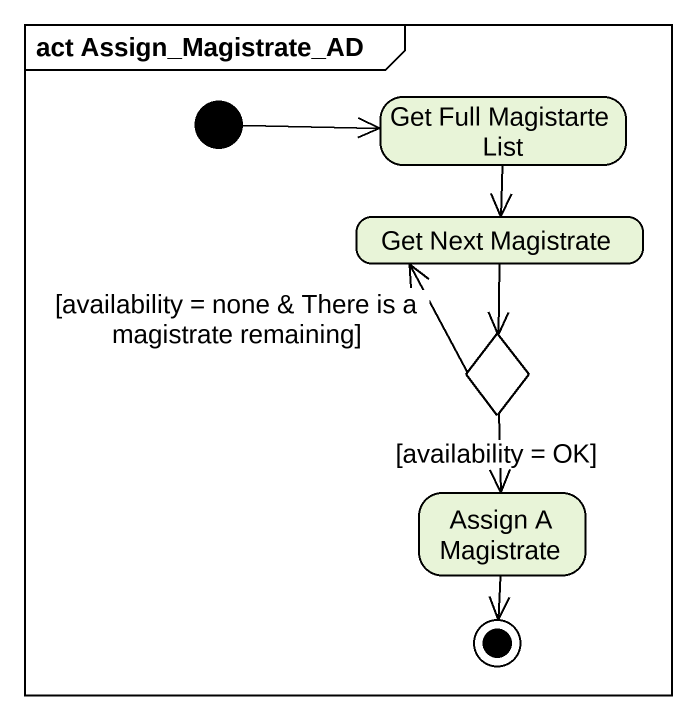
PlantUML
@startuml
mainframe act Assign_Magistrate_AD
hide empty description
state "Get Full Magistarte List" as Get_Full_Magistarte_List
state "Get Next Magistrate" as Get_Next_Magistrate
state choice1 <<choice>>
state "Assign A Magistrate" as Assign_A_Magistrate
[*] -right-> Get_Full_Magistarte_List
Get_Full_Magistarte_List --> Get_Next_Magistrate
Get_Next_Magistrate --> choice1
choice1 -up-> Get_Next_Magistrate : [availability = none & There is a magistrate remaining]
choice1 --> Assign_A_Magistrate : [availability = OK]
Assign_A_Magistrate --> [*]
@enduml
